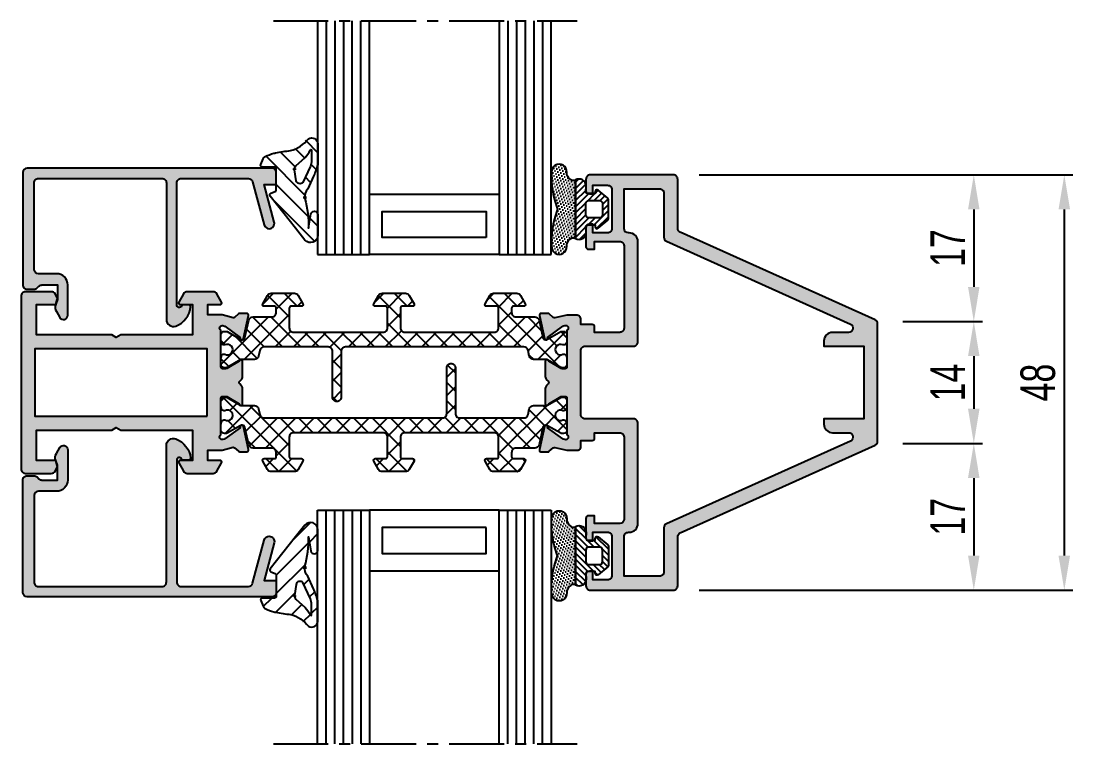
# Model space of a CAD drawing. Header units: millimetres. Extents: x -158 to 6343, y 4572 to 7765.
# Drawn here: x 237.5 to 359.1, y 4977 to 5060.5 of the extents above; entities that cross this region are included whole.
import ezdxf

# ---------------------------------------------------------------- set-up
doc = ezdxf.new("R2010")
doc.units = ezdxf.units.MM
doc.header["$LTSCALE"] = 0.2
doc.linetypes.add('CENTER', pattern=[50.8, 31.75, -6.35, 6.35, -6.35])
doc.layers.add('AM_VIS', color=7, linetype='Continuous', lineweight=50)
for name, color, linetype in [('REYNAERS', 7, 'Continuous'), ('RI-DIMENSION', 7, 'Continuous'), ('RI-FILLING', 7, 'Continuous'), ('RI-GASKET', 7, 'Continuous'), ('RI-HATCH-I', 4, 'Continuous'), ('RI-HATCH-P', 7, 'Continuous'), ('RI-HATCH-PI', 4, 'Continuous'), ('RI-OTHERS', 7, 'CENTER'), ('RI-PROFILE', 7, 'Continuous')]:
    doc.layers.add(name, color=color, linetype=linetype)
doc.styles.add('T7', font='arial.ttf', dxfattribs={"width": 0.7})
doc.dimstyles.new('SCHAAL1OP1', dxfattribs={"dimscale": 0, "dimtxt": 2, "dimasz": 2, "dimexe": 0.5, "dimexo": 1.5, "dimgap": 0.5, "dimtad": 1, "dimdec": 1, "dimzin": 9, "dimdsep": 46, "dimtxsty": 'T7', "dimcen": 2.5, "dimclrd": 256, "dimclre": 256, "dimclrt": 256, "dimadec": 1, "dimazin": 2, "dimtfac": 1, "dimtdec": 1, "dimtmove": 0, "dimatfit": 3, "dimfxl": 1, "dimtolj": 1, "dimtzin": 9, "dimlwd": -1, "dimlwe": -1, "dimarcsym": 0})

# ---------------------------------------------------------------- blocks, each defined once
blk = doc.blocks.new('4I30113')
at = {"layer": 'RI-PROFILE'}
blk.add_lwpolyline([(7.08, 12.62), (7.08, 21.3), (10.58, 21.3), (10.58, 19.09), (11.25, 18.91, 0.198912), (11.4, 18.93), (11.83, 19.17, 0.267949), (12.08, 19.61), (12.08, 22.6, 0.414214), (11.58, 23.1), (-8.42, 23.1, 0.414214), (-8.92, 22.6), (-8.92, 19.61, 0.267949), (-8.67, 19.17), (-8.25, 18.93, 0.198912), (-8.09, 18.91), (-7.42, 19.09), (-7.42, 21.3), (-3.92, 21.3), (-3.92, 12.62), (-3.62, 12.1), (-3.92, 11.58), (-3.92, 3.3), (-7.42, 3.3), (-7.42, 4.7, 0.57735), (-7.72, 4.87), (-8.67, 4.32, 0.267949), (-8.92, 3.89), (-8.92, 0.91, 0.267949), (-8.67, 0.48), (-7.72, -0.07, 0.57735), (-7.42, 0.1), (-7.42, 1.5), (-6.25, 1.5), (-6.25, -0.15), (-5.91, -1.4, -0.253883), (-5.96, -1.58), (-6.37, -2.04, 0.185256), (-6.42, -2.17), (-6.42, -3, 0.479656), (-6.18, -3.19), (-3.5, -2.6, 1.178332), (-3.64, -2.23), (-4.93, -0.46, -0.083094), (-4.96, -0.4), (-5.01, -0.24, -0.892533), (-4.46, 0), (-0.22, 0, -0.414214), (-0.02, -0.2), (-0.02, -0.57, -0.131652), (-0.05, -0.67), (-0.88, -2.1, 1), (-0.88, -2.5), (-0.62, -2.5), (0.9, -2.5, 0.198912), (1.25, -2.35), (1.43, -2.17, -0.414214), (1.72, -2.17), (1.9, -2.35, 0.198912), (2.25, -2.5), (3.79, -2.5), (4.03, -2.5, 1), (4.03, -2.1), (3.2, -0.67, -0.131652), (3.18, -0.57), (3.18, -0.2, -0.414214), (3.38, 0), (7.62, 0, -0.893833), (8.16, -0.24), (8.11, -0.4, -0.083094), (8.08, -0.46), (6.79, -2.23, 1.178332), (6.65, -2.6), (9.33, -3.19, 0.479656), (9.57, -3), (9.57, -2.17, 0.185256), (9.52, -2.04), (9.11, -1.58, -0.253883), (9.06, -1.4), (9.4, -0.15), (9.4, 1.5), (10.58, 1.5), (10.58, 0.1, 0.57735), (10.88, -0.07), (11.83, 0.48, 0.267949), (12.08, 0.91), (12.08, 3.89, 0.267949), (11.83, 4.32), (10.88, 4.87, 0.57735), (10.58, 4.7), (10.58, 3.3), (7.08, 3.3), (7.08, 11.58), (6.78, 12.1)], format="xyb", close=True, dxfattribs=at)
blk.add_lwpolyline([(-2.32, 1.6), (5.48, 1.6), (5.48, 21.5), (-2.32, 21.5)], close=True, dxfattribs=at)
blk = doc.blocks.new('4E30113')
at = {"layer": 'RI-PROFILE'}
for points in [[(7.8, 35.9), (7.49, 37.29, -0.263193), (7.53, 37.48), (7.94, 37.94, 0.185256), (7.99, 38.07), (7.99, 38.9, 0.479656), (7.75, 39.09), (5.07, 38.5, 1.178332), (5.22, 38.13), (6.51, 36.36, -0.083094), (6.54, 36.3), (6.59, 36.14, -0.892534), (6.04, 35.9), (1.8, 35.9, -0.414214), (1.6, 36.1), (1.6, 36.47, -0.131652), (1.62, 36.57), (2.45, 38, 0.999115), (2.45, 38.4), (0.67, 38.4, 0.198912), (0.32, 38.25), (0.14, 38.07, -0.414214), (-0.15, 38.07), (-0.33, 38.25, 0.198912), (-0.68, 38.4), (-2.45, 38.4, 1), (-2.45, 38), (-1.63, 36.57, -0.131652), (-1.6, 36.47), (-1.6, 36.1, -0.414214), (-1.8, 35.9), (-6.05, 35.9, -0.892535), (-6.6, 36.14), (-6.55, 36.3, -0.083094), (-6.52, 36.36), (-5.23, 38.13, 1.178332), (-5.08, 38.5), (-7.76, 39.09, 0.479656), (-8.01, 38.9), (-8.01, 38.07, 0.185256), (-7.95, 37.94), (-7.54, 37.48, -0.263193), (-7.5, 37.29), (-7.81, 35.93), (-7.81, 35.04), (-7.81, 34.6, 0.413155), (-7.51, 34.3), (-6.7, 34.3), (-6.7, 33, 0.414213), (-6.4, 32.7), (-5.8, 32.7), (-5.8, 29.8, -0.414214), (-6.3, 29.3), (-15.8, 29.3, -0.414212), (-16.3, 29.8), (-16.3, 32.7), (-15.4, 32.7), (-15.4, 33.4, 0.414214), (-15.7, 33.7), (-17.9, 33.7, 0.414214), (-18.3, 33.3), (-18.3, 32.9), (-17.3, 32.9), (-17.3, 31.2, -0.414214), (-17.8, 30.7), (-22.3, 30.7, -0.414214), (-22.8, 31.2), (-22.8, 32.9), (-21.8, 32.9), (-21.8, 33.3, 0.414214), (-22.2, 33.7), (-23.5, 33.7, 0.414214), (-24, 33.2), (-24, 23.6, 0.414214), (-23.5, 23.1), (-17.82, 23.1, -0.296064), (-17.37, 22.81), (-7.23, 0.29, 0.295071), (-6.78, 0), (6.78, 0, 0.295071), (7.23, 0.29), (17.37, 22.81, -0.296064), (17.82, 23.1), (23.5, 23.1, 0.414214), (24, 23.6), (24, 33.2, 0.414214), (23.5, 33.7), (22.2, 33.7, 0.414214), (21.8, 33.3), (21.8, 32.9), (22.8, 32.9), (22.8, 31.2, -0.414214), (22.3, 30.7), (17.8, 30.7, -0.414214), (17.3, 31.2), (17.3, 32.9), (18.3, 32.9), (18.3, 33.3, 0.414214), (17.9, 33.7), (15.7, 33.7, 0.414214), (15.4, 33.4), (15.4, 32.7), (16.3, 32.7), (16.3, 29.8, -0.414214), (15.8, 29.3), (6.3, 29.3, -0.414214), (5.8, 29.8), (5.8, 32.7), (6.4, 32.7, 0.414205), (6.7, 33), (6.7, 34.3), (7.3, 34.3, 0.414293), (7.8, 34.8), (7.8, 35.25)], [(4.7, 27.7), (16.29, 27.7, 0.414214), (17.29, 28.7), (17.29, 28.8, -0.414203), (17.79, 29.3), (22.4, 29.3), (22.4, 25.2, -0.414214), (21.9, 24.7), (16.79, 24.7, 0.295071), (16.33, 24.41), (6.76, 3.13, -0.808046), (5.8, 3.34), (5.8, 5.2, 0.414214), (4.8, 6.2), (4.2, 6.2), (4.2, 1.6), (-4.2, 1.6), (-4.2, 6.2), (-4.8, 6.2, 0.414214), (-5.8, 5.2), (-5.8, 3.34, -0.808046), (-6.76, 3.13), (-16.33, 24.41, 0.295071), (-16.79, 24.7), (-21.9, 24.7, -0.414214), (-22.4, 25.2), (-22.4, 29.3), (-17.81, 29.3, -0.414214), (-17.31, 28.8), (-17.31, 28.7, 0.414214), (-16.31, 27.7), (-4.7, 27.7, 0.414214), (-4.2, 28.2), (-4.2, 33.8, -0.414214), (-3.7, 34.3), (3.7, 34.3, -0.414214), (4.2, 33.8), (4.2, 28.2, 0.414214)]]:
    blk.add_lwpolyline(points, format="xyb", close=True, dxfattribs=at)
blk = doc.blocks.new('0000772R')
at = {"layer": 'RI-HATCH-PI'}
h = blk.add_hatch(dxfattribs=at)
h.set_pattern_fill('_USER', color=256, scale=1.5, angle=225, style=0, double=1, pattern_type=0)
h.set_pattern_definition([(225, (0, 0), (1.06066, -1.06066), []), (315, (0, 0), (1.06066, 1.06066), [])])
edge = h.paths.add_edge_path()
edge.add_arc((1.45, 36.13), 0.5, 180.0319, 257.5, ccw=False)
edge.add_line((0.95, 36.13), (0.95, 37.61))
edge.add_arc((0.65, 37.61), 0.3, 360, 390)
edge.add_line((0.91, 37.76), (0.03, 39.29))
edge.add_arc((0.2, 39.39), 0.2, 180, 210, ccw=False)
edge.add_line((0, 39.39), (0, 39.6))
edge.add_arc((0.4, 39.6), 0.4, 90, 180, ccw=False)
edge.add_line((0.4, 40), (0.98, 40))
edge.add_arc((0.98, 39.8), 0.2, 79.7778, 90, ccw=False)
edge.add_arc((2.1, 46), 6.1, 259.7778, 262.5936)
edge.add_arc((1.27, 39.65), 0.3, 0, 82.5936, ccw=False)
edge.add_line((1.57, 39.65), (1.57, 39.54))
edge.add_arc((2.1, 39.25), 0.6, 151.045, 388.955)
edge.add_line((2.63, 39.54), (2.63, 39.65))
edge.add_arc((2.93, 39.65), 0.3, 97.4064, 180, ccw=False)
edge.add_arc((2.1, 46), 6.1, 277.4064, 280.2222)
edge.add_arc((3.22, 39.8), 0.2, 90, 100.2222, ccw=False)
edge.add_line((3.22, 40), (3.8, 40))
edge.add_arc((3.8, 39.6), 0.4, 0, 90, ccw=False)
edge.add_line((4.2, 39.6), (4.2, 39.39))
edge.add_arc((4, 39.39), 0.2, -30, 0, ccw=False)
edge.add_line((4.17, 39.29), (3.29, 37.76))
edge.add_arc((3.55, 37.61), 0.3, 150, 180)
edge.add_line((3.25, 37.61), (3.25, 37.51))
edge.add_arc((3.55, 37.51), 0.3, 180.3013, 257.5)
edge.add_line((3.49, 37.22), (5.5, 36.77))
edge.add_arc((5.39, 36.28), 0.5, 0, 77.5, ccw=False)
edge.add_line((5.89, 36.28), (5.89, 34.1))
edge.add_arc((6.39, 34.1), 0.5, 179.9738, 269.9984)
edge.add_line((6.39, 33.6), (6.9, 33.6))
edge.add_arc((6.9, 33.8), 0.2, 270.0001, 360.0001)
edge.add_line((7.1, 33.8), (7.1, 35))
edge.add_arc((7.3, 35), 0.2, 60.0001, 180.0001, ccw=False)
edge.add_line((7.4, 35.17), (8.35, 34.62))
edge.add_arc((8.1, 34.19), 0.5, 0.0001, 60.0001, ccw=False)
edge.add_line((8.6, 34.19), (8.6, 31.51))
edge.add_arc((8.1, 31.51), 0.5, -60, 0, ccw=False)
edge.add_line((8.35, 31.08), (7.4, 30.53))
edge.add_arc((7.3, 30.7), 0.2, 180, 300, ccw=False)
edge.add_line((7.1, 30.7), (7.1, 31.9))
edge.add_arc((6.9, 31.9), 0.2, 0, 90)
edge.add_line((6.9, 32.1), (4.6, 32.1))
edge.add_arc((4.6, 31.6), 0.5, 90, 180)
edge.add_line((4.1, 31.6), (4.1, 21.25))
edge.add_arc((4.6, 21.25), 0.5, 180, 270)
edge.add_line((4.6, 20.75), (6.9, 20.75))
edge.add_arc((6.9, 20.95), 0.2, 270, 360)
edge.add_line((7.1, 20.95), (7.1, 22.15))
edge.add_arc((7.3, 22.15), 0.2, 60, 180, ccw=False)
edge.add_line((7.4, 22.32), (8.35, 21.77))
edge.add_arc((8.1, 21.34), 0.5, 0, 60, ccw=False)
edge.add_line((8.6, 21.34), (8.6, 20))
edge.add_line((8.6, 20), (8.6, 18.66))
edge.add_arc((8.1, 18.66), 0.5, -60, 0, ccw=False)
edge.add_line((8.35, 18.23), (7.4, 17.68))
edge.add_arc((7.3, 17.85), 0.2, 180, 300, ccw=False)
edge.add_line((7.1, 17.85), (7.1, 19.05))
edge.add_arc((6.9, 19.05), 0.2, 0, 90)
edge.add_line((6.9, 19.25), (4.6, 19.25))
edge.add_arc((4.6, 18.75), 0.5, 90, 180)
edge.add_line((4.1, 18.75), (4.1, 8.4))
edge.add_arc((4.6, 8.4), 0.5, 180, 270)
edge.add_line((4.6, 7.9), (6.9, 7.9))
edge.add_arc((6.9, 8.1), 0.2, 270, 360)
edge.add_line((7.1, 8.1), (7.1, 9.3))
edge.add_arc((7.3, 9.3), 0.2, 60, 180, ccw=False)
edge.add_line((7.4, 9.47), (8.35, 8.92))
edge.add_arc((8.1, 8.49), 0.5, 0, 60, ccw=False)
edge.add_line((8.6, 8.49), (8.6, 5.81))
edge.add_arc((8.1, 5.81), 0.5, 299.9999, 359.9999, ccw=False)
edge.add_line((8.35, 5.38), (7.4, 4.83))
edge.add_arc((7.3, 5), 0.2, 179.9999, 299.9999, ccw=False)
edge.add_line((7.1, 5), (7.1, 6.2))
edge.add_arc((6.9, 6.2), 0.2, 359.9999, 449.9999)
edge.add_line((6.9, 6.4), (6.39, 6.4))
edge.add_arc((6.39, 5.9), 0.5, 90.0016, 180.0262)
edge.add_line((5.89, 5.9), (5.89, 3.72))
edge.add_arc((5.39, 3.72), 0.5, -77.5, 0.0262, ccw=False)
edge.add_line((5.5, 3.23), (3.49, 2.78))
edge.add_arc((3.55, 2.49), 0.3, 102.5, 179.6987)
edge.add_line((3.25, 2.49), (3.25, 2.39))
edge.add_arc((3.55, 2.39), 0.3, 180, 210)
edge.add_line((3.29, 2.24), (4.17, 0.71))
edge.add_arc((4, 0.61), 0.2, 0, 30, ccw=False)
edge.add_line((4.2, 0.61), (4.2, 0.4))
edge.add_arc((3.8, 0.4), 0.4, 270, 360, ccw=False)
edge.add_line((3.8, 0), (3.22, 0))
edge.add_arc((3.22, 0.2), 0.2, 259.7778, 270, ccw=False)
edge.add_arc((2.1, -6), 6.1, 79.7778, 82.5936)
edge.add_arc((2.93, 0.35), 0.3, 180, 262.5936, ccw=False)
edge.add_line((2.63, 0.35), (2.63, 0.46))
edge.add_arc((2.1, 0.75), 0.6, 331.045, 568.955)
edge.add_line((1.57, 0.46), (1.57, 0.35))
edge.add_arc((1.27, 0.35), 0.3, 277.4064, 360, ccw=False)
edge.add_arc((2.1, -6), 6.1, 97.4064, 100.2222)
edge.add_arc((0.98, 0.2), 0.2, 270, 280.2222, ccw=False)
edge.add_line((0.98, 0), (0.4, 0))
edge.add_arc((0.4, 0.4), 0.4, 180, 270, ccw=False)
edge.add_line((0, 0.4), (0, 0.61))
edge.add_arc((0.2, 0.61), 0.2, 150, 180, ccw=False)
edge.add_line((0.03, 0.71), (0.91, 2.24))
edge.add_arc((0.65, 2.39), 0.3, 330, 360)
edge.add_line((0.95, 2.39), (0.95, 3.87))
edge.add_arc((1.45, 3.87), 0.5, 102.5, 179.9681, ccw=False)
edge.add_line((1.34, 4.36), (2.01, 4.5))
edge.add_arc((1.9, 4.99), 0.5, 282.5, 360)
edge.add_line((2.4, 4.99), (2.4, 25.6))
edge.add_arc((1.9, 25.6), 0.5, 0, 90)
edge.add_line((1.9, 26.1), (-3.4, 26.1))
edge.add_arc((-3.4, 26.6), 0.5, 180, 270, ccw=False)
edge.add_arc((-3.4, 26.6), 0.5, 90, 180, ccw=False)
edge.add_line((-3.4, 27.1), (1.9, 27.1))
edge.add_arc((1.9, 27.6), 0.5, 270, 360)
edge.add_line((2.4, 27.6), (2.4, 35.01))
edge.add_arc((1.9, 35.01), 0.5, 0, 77.5)
edge.add_line((2.01, 35.5), (1.34, 35.64))
at = {"layer": 'RI-PROFILE', "transparency": 33554687}
blk.add_lwpolyline([(1.34, 35.64, -0.351509), (0.95, 36.13), (0.95, 37.61, 0.131652), (0.91, 37.76), (0.03, 39.29, -0.131652), (0, 39.39), (0, 39.6, -0.414214), (0.4, 40), (0.98, 40, -0.044632), (1.02, 40, 0.012287), (1.31, 39.95, -0.37684), (1.57, 39.65), (1.57, 39.54, 1.69614), (2.63, 39.54), (2.63, 39.65, -0.37684), (2.89, 39.95, 0.012287), (3.18, 40, -0.044632), (3.22, 40), (3.8, 40, -0.414214), (4.2, 39.6), (4.2, 39.39, -0.131652), (4.17, 39.29), (3.29, 37.76, 0.131652), (3.25, 37.61), (3.25, 37.51, 0.350189), (3.49, 37.22), (5.5, 36.77, -0.351665), (5.89, 36.28), (5.89, 34.1, 0.414339), (6.39, 33.6), (6.9, 33.6, 0.414214), (7.1, 33.8), (7.1, 35, -0.57735), (7.4, 35.17), (8.35, 34.62, -0.267949), (8.6, 34.19), (8.6, 31.51, -0.267949), (8.35, 31.08), (7.4, 30.53, -0.57735), (7.1, 30.7), (7.1, 31.9, 0.414214), (6.9, 32.1), (4.6, 32.1, 0.414214), (4.1, 31.6), (4.1, 21.25, 0.414214), (4.6, 20.75), (6.9, 20.75, 0.414214), (7.1, 20.95), (7.1, 22.15, -0.57735), (7.4, 22.32), (8.35, 21.77, -0.267949), (8.6, 21.34), (8.6, 20), (8.6, 18.66, -0.267949), (8.35, 18.23), (7.4, 17.68, -0.57735), (7.1, 17.85), (7.1, 19.05, 0.414214), (6.9, 19.25), (4.6, 19.25, 0.414214), (4.1, 18.75), (4.1, 8.4, 0.414214), (4.6, 7.9), (6.9, 7.9, 0.414214), (7.1, 8.1), (7.1, 9.3, -0.57735), (7.4, 9.47), (8.35, 8.92, -0.267949), (8.6, 8.49), (8.6, 5.81, -0.267949), (8.35, 5.38), (7.4, 4.83, -0.57735), (7.1, 5), (7.1, 6.2, 0.414214), (6.9, 6.4), (6.39, 6.4, 0.414339), (5.89, 5.9), (5.89, 3.72, -0.351793), (5.5, 3.23), (3.49, 2.78, 0.350189), (3.25, 2.49), (3.25, 2.39, 0.131652), (3.29, 2.24), (4.17, 0.71, -0.131652), (4.2, 0.61), (4.2, 0.4, -0.414214), (3.8, 0), (3.22, 0, -0.044632), (3.18, 0, 0.012287), (2.89, 0.05, -0.37684), (2.63, 0.35), (2.63, 0.46, 1.69614), (1.57, 0.46), (1.57, 0.35, -0.37684), (1.31, 0.05, 0.012287), (1.02, 0, -0.044632), (0.98, 0), (0.4, 0, -0.414214), (0, 0.4), (0, 0.61, -0.131652), (0.03, 0.71), (0.91, 2.24, 0.131652), (0.95, 2.39), (0.95, 3.87, -0.351509), (1.34, 4.36), (2.01, 4.5, 0.351665), (2.4, 4.99), (2.4, 25.6, 0.414214), (1.9, 26.1), (-3.4, 26.1, -0.414214), (-3.9, 26.6, -0.414214), (-3.4, 27.1), (1.9, 27.1, 0.414214), (2.4, 27.6), (2.4, 35.01, 0.351665), (2.01, 35.5)], format="xyb", close=True, dxfattribs=at)
blk = doc.blocks.new('4030113B')
for name, p in [('4I30113', (134.99, 95.5)), ('0000772R', (138.28, 55.5)), ('4E30113', (136.57, 19.6))]:
    blk.add_blockref(name, p)
at = {"rotation": 180}
blk.add_blockref('0000772R', (134.87, 95.5), dxfattribs=at)
blk = doc.blocks.new('4030113')
at = {"layer": 'RI-HATCH-P'}
h = blk.add_hatch(color=256, dxfattribs=at)
h.dxf.hatch_style = 1
h.paths.add_polyline_path([(105.92, 90.55), (113.72, 90.55), (113.72, 110.45), (105.92, 110.45)], flags=16)
edge = h.paths.add_edge_path()
edge.add_line((115.32, 101.57), (115.32, 110.25))
edge.add_line((115.32, 110.25), (118.82, 110.25))
edge.add_line((118.82, 110.25), (118.82, 108.04))
edge.add_line((118.82, 108.04), (119.49, 107.86))
edge.add_arc((119.54, 108.05), 0.2, 255, 300)
edge.add_line((119.64, 107.88), (120.07, 108.13))
edge.add_arc((119.82, 108.56), 0.5, 300, 360)
edge.add_line((120.32, 108.56), (120.32, 111.55))
edge.add_arc((119.82, 111.55), 0.5, 0, 90)
edge.add_line((119.82, 112.05), (99.82, 112.05))
edge.add_arc((99.82, 111.55), 0.5, 90, 180)
edge.add_line((99.32, 111.55), (99.32, 108.56))
edge.add_arc((99.82, 108.56), 0.5, 180, 240)
edge.add_line((99.57, 108.13), (100, 107.88))
edge.add_arc((100.1, 108.05), 0.2, 240, 285)
edge.add_line((100.15, 107.86), (100.82, 108.04))
edge.add_line((100.82, 108.04), (100.82, 110.25))
edge.add_line((100.82, 110.25), (104.32, 110.25))
edge.add_line((104.32, 110.25), (104.32, 101.57))
edge.add_line((104.32, 101.57), (104.62, 101.05))
edge.add_line((104.62, 101.05), (104.32, 100.53))
edge.add_line((104.32, 100.53), (104.32, 92.25))
edge.add_line((104.32, 92.25), (100.82, 92.25))
edge.add_line((100.82, 92.25), (100.82, 93.65))
edge.add_arc((100.62, 93.65), 0.2, 360, 480)
edge.add_line((100.52, 93.83), (99.57, 93.28))
edge.add_arc((99.82, 92.84), 0.5, 120, 180)
edge.add_line((99.32, 92.84), (99.32, 89.86))
edge.add_arc((99.82, 89.86), 0.5, 180, 240)
edge.add_line((99.57, 89.43), (100.52, 88.88))
edge.add_arc((100.62, 89.05), 0.2, 240, 360)
edge.add_line((100.82, 89.05), (100.82, 90.45))
edge.add_line((100.82, 90.45), (102, 90.45))
edge.add_line((102, 90.45), (102, 88.8))
edge.add_line((102, 88.8), (102.33, 87.56))
edge.add_arc((102.14, 87.51), 0.2, -41.9817, 15, ccw=False)
edge.add_line((102.29, 87.37), (101.88, 86.91))
edge.add_arc((102.02, 86.78), 0.2, 138.0183, 180)
edge.add_line((101.82, 86.78), (101.82, 85.96))
edge.add_arc((102.02, 85.96), 0.2, 180, 282.5)
edge.add_line((102.07, 85.76), (104.75, 86.36))
edge.add_arc((104.7, 86.55), 0.2, 282.5, 481.2206)
edge.add_line((104.6, 86.72), (103.31, 88.5))
edge.add_arc((103.47, 88.61), 0.2, 197, 216, ccw=False)
edge.add_line((103.28, 88.56), (103.23, 88.71))
edge.add_arc((103.52, 88.8), 0.3, 30.0002, 197, ccw=False)
edge.add_line((103.78, 88.95), (108.02, 88.95))
edge.add_arc((108.02, 88.75), 0.2, 0, 90, ccw=False)
edge.add_line((108.22, 88.75), (108.22, 88.38))
edge.add_arc((108.02, 88.38), 0.2, 330, 360, ccw=False)
edge.add_line((108.19, 88.28), (107.37, 86.85))
edge.add_arc((107.37, 86.65), 0.2, 90, 270)
edge.add_line((107.37, 86.45), (107.62, 86.45))
edge.add_line((107.62, 86.45), (109.14, 86.45))
edge.add_arc((109.14, 86.95), 0.5, 270, 315)
edge.add_line((109.5, 86.6), (109.68, 86.78))
edge.add_arc((109.82, 86.64), 0.2, 45, 135, ccw=False)
edge.add_line((109.96, 86.78), (110.14, 86.6))
edge.add_arc((110.49, 86.95), 0.5, 225, 270)
edge.add_line((110.49, 86.45), (112.03, 86.45))
edge.add_line((112.03, 86.45), (112.27, 86.45))
edge.add_arc((112.27, 86.65), 0.2, 270, 450)
edge.add_line((112.27, 86.85), (111.45, 88.28))
edge.add_arc((111.62, 88.38), 0.2, 180, 210, ccw=False)
edge.add_line((111.42, 88.38), (111.42, 88.75))
edge.add_arc((111.62, 88.75), 0.2, 90, 180, ccw=False)
edge.add_line((111.62, 88.95), (115.86, 88.95))
edge.add_arc((116.12, 88.8), 0.3, -17, 150.1656, ccw=False)
edge.add_line((116.41, 88.72), (116.36, 88.56))
edge.add_arc((116.17, 88.61), 0.2, 324, 343, ccw=False)
edge.add_line((116.33, 88.5), (115.04, 86.72))
edge.add_arc((114.93, 86.55), 0.2, 58.7794, 257.5)
edge.add_line((114.89, 86.36), (117.57, 85.76))
edge.add_arc((117.61, 85.96), 0.2, 257.5, 360)
edge.add_line((117.81, 85.96), (117.81, 86.78))
edge.add_arc((117.61, 86.78), 0.2, 0, 41.9817)
edge.add_line((117.76, 86.91), (117.35, 87.37))
edge.add_arc((117.5, 87.51), 0.2, 165, 221.9817, ccw=False)
edge.add_line((117.31, 87.56), (117.64, 88.8))
edge.add_line((117.64, 88.8), (117.64, 90.45))
edge.add_line((117.64, 90.45), (118.82, 90.45))
edge.add_line((118.82, 90.45), (118.82, 89.05))
edge.add_arc((119.02, 89.05), 0.2, 180, 300)
edge.add_line((119.12, 88.88), (120.07, 89.43))
edge.add_arc((119.82, 89.86), 0.5, 300, 360)
edge.add_line((120.32, 89.86), (120.32, 92.84))
edge.add_arc((119.82, 92.84), 0.5, 0, 60)
edge.add_line((120.07, 93.28), (119.12, 93.83))
edge.add_arc((119.02, 93.65), 0.2, 60, 180)
edge.add_line((118.82, 93.65), (118.82, 92.25))
edge.add_line((118.82, 92.25), (115.32, 92.25))
edge.add_line((115.32, 92.25), (115.32, 100.53))
edge.add_line((115.32, 100.53), (115.02, 101.05))
edge.add_line((115.02, 101.05), (115.32, 101.57))
edge = h.paths.add_edge_path()
edge.add_line((117.62, 48.96), (117.31, 50.34))
edge.add_arc((117.5, 50.4), 0.2, 138.0183, 197, ccw=False)
edge.add_line((117.35, 50.53), (117.76, 50.99))
edge.add_arc((117.61, 51.12), 0.2, 318.0183, 360)
edge.add_line((117.81, 51.12), (117.81, 51.95))
edge.add_arc((117.61, 51.95), 0.2, 360, 462.5)
edge.add_line((117.57, 52.14), (114.89, 51.55))
edge.add_arc((114.93, 51.35), 0.2, 102.5, 301.2206)
edge.add_line((115.04, 51.18), (116.33, 49.41))
edge.add_arc((116.17, 49.29), 0.2, 17, 36, ccw=False)
edge.add_line((116.36, 49.35), (116.41, 49.19))
edge.add_arc((116.12, 49.1), 0.3, -150, 17, ccw=False)
edge.add_line((115.86, 48.95), (111.61, 48.95))
edge.add_arc((111.61, 49.15), 0.2, 180, 270, ccw=False)
edge.add_line((111.41, 49.15), (111.41, 49.53))
edge.add_arc((111.61, 49.53), 0.2, 150, 180, ccw=False)
edge.add_line((111.44, 49.63), (112.26, 51.05))
edge.add_arc((112.26, 51.25), 0.2, 270, 449.8985)
edge.add_line((112.27, 51.45), (110.49, 51.45))
edge.add_arc((110.49, 50.95), 0.5, 90, 135)
edge.add_line((110.14, 51.31), (109.96, 51.13))
edge.add_arc((109.81, 51.27), 0.2, 225, 315, ccw=False)
edge.add_line((109.67, 51.13), (109.49, 51.31))
edge.add_arc((109.14, 50.95), 0.5, 45, 90)
edge.add_line((109.14, 51.45), (107.37, 51.45))
edge.add_arc((107.37, 51.25), 0.2, 90, 270)
edge.add_line((107.37, 51.05), (108.19, 49.63))
edge.add_arc((108.02, 49.53), 0.2, 0, 30, ccw=False)
edge.add_line((108.22, 49.53), (108.22, 49.15))
edge.add_arc((108.02, 49.15), 0.2, -90, 0, ccw=False)
edge.add_line((108.02, 48.95), (103.77, 48.95))
edge.add_arc((103.51, 49.1), 0.3, 162.9999, 330, ccw=False)
edge.add_line((103.22, 49.19), (103.27, 49.35))
edge.add_arc((103.46, 49.29), 0.2, 144, 163, ccw=False)
edge.add_line((103.3, 49.41), (104.59, 51.18))
edge.add_arc((104.69, 51.35), 0.2, 238.7794, 437.5)
edge.add_line((104.74, 51.55), (102.06, 52.14))
edge.add_arc((102.01, 51.95), 0.2, 77.5, 180)
edge.add_line((101.81, 51.95), (101.81, 51.12))
edge.add_arc((102.01, 51.12), 0.2, 180, 221.9817)
edge.add_line((101.87, 50.99), (102.28, 50.53))
edge.add_arc((102.13, 50.4), 0.2, -17, 41.9817, ccw=False)
edge.add_line((102.32, 50.34), (102.01, 48.98))
edge.add_line((102.01, 48.98), (102.01, 48.1))
edge.add_line((102.01, 48.1), (102.01, 47.65))
edge.add_arc((102.31, 47.65), 0.3, 180.2072, 270)
edge.add_line((102.31, 47.35), (103.12, 47.35))
edge.add_line((103.12, 47.35), (103.12, 46.05))
edge.add_arc((103.42, 46.05), 0.3, 180, 270)
edge.add_line((103.42, 45.75), (104.02, 45.75))
edge.add_line((104.02, 45.75), (104.02, 42.85))
edge.add_arc((103.52, 42.85), 0.5, -90.0001, 0, ccw=False)
edge.add_line((103.52, 42.35), (94.02, 42.35))
edge.add_arc((94.02, 42.85), 0.5, 180, 269.9998, ccw=False)
edge.add_line((93.52, 42.85), (93.52, 45.75))
edge.add_line((93.52, 45.75), (94.42, 45.75))
edge.add_line((94.42, 45.75), (94.42, 46.45))
edge.add_arc((94.12, 46.45), 0.3, 0, 90)
edge.add_line((94.12, 46.75), (91.92, 46.75))
edge.add_arc((91.92, 46.35), 0.4, 90, 180)
edge.add_line((91.52, 46.35), (91.52, 45.95))
edge.add_line((91.52, 45.95), (92.52, 45.95))
edge.add_line((92.52, 45.95), (92.52, 44.25))
edge.add_arc((92.02, 44.25), 0.5, -90, 0, ccw=False)
edge.add_line((92.02, 43.75), (87.52, 43.75))
edge.add_arc((87.52, 44.25), 0.5, 180, 270, ccw=False)
edge.add_line((87.02, 44.25), (87.02, 45.95))
edge.add_line((87.02, 45.95), (88.02, 45.95))
edge.add_line((88.02, 45.95), (88.02, 46.35))
edge.add_arc((87.62, 46.35), 0.4, 360, 450)
edge.add_line((87.62, 46.75), (86.32, 46.75))
edge.add_arc((86.32, 46.25), 0.5, 90, 180)
edge.add_line((85.82, 46.25), (85.82, 36.65))
edge.add_arc((86.32, 36.65), 0.5, 180, 270)
edge.add_line((86.32, 36.15), (91.99, 36.15))
edge.add_arc((91.99, 35.65), 0.5, 24.0315, 90, ccw=False)
edge.add_line((92.45, 35.86), (102.59, 13.35))
edge.add_arc((103.04, 13.55), 0.5, 204.2407, 270)
edge.add_line((103.04, 13.05), (116.6, 13.05))
edge.add_arc((116.6, 13.55), 0.5, 270, 335.7593)
edge.add_line((117.05, 13.35), (127.19, 35.86))
edge.add_arc((127.64, 35.65), 0.5, 90, 155.9685, ccw=False)
edge.add_line((127.64, 36.15), (133.32, 36.15))
edge.add_arc((133.32, 36.65), 0.5, 270, 360)
edge.add_line((133.82, 36.65), (133.82, 46.25))
edge.add_arc((133.32, 46.25), 0.5, 360, 450)
edge.add_line((133.32, 46.75), (132.02, 46.75))
edge.add_arc((132.02, 46.35), 0.4, 90, 180)
edge.add_line((131.62, 46.35), (131.62, 45.95))
edge.add_line((131.62, 45.95), (132.62, 45.95))
edge.add_line((132.62, 45.95), (132.62, 44.25))
edge.add_arc((132.12, 44.25), 0.5, -90, 0, ccw=False)
edge.add_line((132.12, 43.75), (127.62, 43.75))
edge.add_arc((127.62, 44.25), 0.5, 180, 270, ccw=False)
edge.add_line((127.12, 44.25), (127.12, 45.95))
edge.add_line((127.12, 45.95), (128.12, 45.95))
edge.add_line((128.12, 45.95), (128.12, 46.35))
edge.add_arc((127.72, 46.35), 0.4, 360, 450)
edge.add_line((127.72, 46.75), (125.52, 46.75))
edge.add_arc((125.52, 46.45), 0.3, 90, 180)
edge.add_line((125.22, 46.45), (125.22, 45.75))
edge.add_line((125.22, 45.75), (126.12, 45.75))
edge.add_line((126.12, 45.75), (126.12, 42.85))
edge.add_arc((125.62, 42.85), 0.5, -90, 0, ccw=False)
edge.add_line((125.62, 42.35), (116.12, 42.35))
edge.add_arc((116.12, 42.85), 0.5, 180, 270.0001, ccw=False)
edge.add_line((115.62, 42.85), (115.62, 45.75))
edge.add_line((115.62, 45.75), (116.22, 45.75))
edge.add_arc((116.22, 46.05), 0.3, 270.0016, 360)
edge.add_line((116.52, 46.05), (116.52, 47.35))
edge.add_line((116.52, 47.35), (117.12, 47.35))
edge.add_arc((117.12, 47.85), 0.5, 270, 360.0154)
edge.add_line((117.62, 47.85), (117.62, 48.3))
edge.add_line((117.62, 48.3), (117.62, 48.96))
edge = h.paths.add_edge_path(flags=16)
edge.add_line((114.52, 40.75), (126.11, 40.75))
edge.add_arc((126.11, 41.75), 1, 270, 360)
edge.add_line((127.11, 41.75), (127.11, 41.85))
edge.add_arc((127.61, 41.85), 0.5, 90.002, 180, ccw=False)
edge.add_line((127.61, 42.35), (132.22, 42.35))
edge.add_line((132.22, 42.35), (132.22, 38.25))
edge.add_arc((131.72, 38.25), 0.5, -90, 0, ccw=False)
edge.add_line((131.72, 37.75), (126.61, 37.75))
edge.add_arc((126.61, 37.25), 0.5, 90, 155.7593)
edge.add_line((126.15, 37.46), (116.58, 16.19))
edge.add_arc((116.12, 16.39), 0.5, 180, 335.7593, ccw=False)
edge.add_line((115.62, 16.39), (115.62, 18.25))
edge.add_arc((114.62, 18.25), 1, 360, 450)
edge.add_line((114.62, 19.25), (114.02, 19.25))
edge.add_line((114.02, 19.25), (114.02, 14.65))
edge.add_line((114.02, 14.65), (105.62, 14.65))
edge.add_line((105.62, 14.65), (105.62, 19.25))
edge.add_line((105.62, 19.25), (105.02, 19.25))
edge.add_arc((105.02, 18.25), 1, 90, 180)
edge.add_line((104.02, 18.25), (104.02, 16.39))
edge.add_arc((103.52, 16.39), 0.5, 204.2407, 360, ccw=False)
edge.add_line((103.06, 16.19), (93.48, 37.46))
edge.add_arc((93.03, 37.25), 0.5, 24.2407, 90)
edge.add_line((93.03, 37.75), (87.92, 37.75))
edge.add_arc((87.92, 38.25), 0.5, 180, 270, ccw=False)
edge.add_line((87.42, 38.25), (87.42, 42.35))
edge.add_line((87.42, 42.35), (92.01, 42.35))
edge.add_arc((92.01, 41.85), 0.5, 0, 90, ccw=False)
edge.add_line((92.51, 41.85), (92.51, 41.75))
edge.add_arc((93.51, 41.75), 1, 180, 270)
edge.add_line((93.51, 40.75), (105.12, 40.75))
edge.add_arc((105.12, 41.25), 0.5, 270, 360)
edge.add_line((105.62, 41.25), (105.62, 46.85))
edge.add_arc((106.12, 46.85), 0.5, 90, 180, ccw=False)
edge.add_line((106.12, 47.35), (113.52, 47.35))
edge.add_arc((113.52, 46.85), 0.5, 0, 90, ccw=False)
edge.add_line((114.02, 46.85), (114.02, 41.25))
edge.add_arc((114.52, 41.25), 0.5, 180, 270)
blk.add_blockref('4030113B', (-26.75, -6.55))
blk = doc.blocks.new('0220048V4')
at = {"layer": 'RI-HATCH-I'}
h = blk.add_hatch(dxfattribs=at)
h.set_pattern_fill('DOTS', color=256, scale=0.2, angle=135)
h.set_pattern_definition([(135, (286.13034, 1422.53157), (-0.336759605, -0.1122532), [0, -0.3175])])
h.paths.add_polyline_path([(-4.29, 4.82, -1.061372), (-4.29, 6.57, -0.001077), (-4.25, 6.57), (-3, 6.57, -0.076021), (-0.24, 5.96, 0.122135), (0, 5.9, 0.122135), (0.24, 5.96, -0.076021), (3, 6.57), (4.25, 6.57, -0.001077), (4.29, 6.57, -1.061393), (4.29, 4.82, 0.277254), (3.42, 4.37, 0.23164), (3.33, 3.89, -0.03292), (3.39, 3.8), (-3.39, 3.8, -0.03292), (-3.33, 3.89, 0.23164), (-3.42, 4.37, 0.277253)])
h = blk.add_hatch(dxfattribs=at)
h.set_pattern_fill('USER', color=256, scale=0.5, angle=135, pattern_type=0)
h.set_pattern_definition([(135, (-444.5292, -702.5492), (-0.3535534, -0.3535534), [])])
edge = h.paths.add_edge_path()
edge.add_arc((-2.68, 3.4), 0.82, 150.8223, 268.4043)
edge.add_line((-2.7, 2.58), (-2.01, 2.6))
edge.add_arc((-2, 2.4), 0.2, 0, 92, ccw=False)
edge.add_line((-1.8, 2.4), (-1.8, 1.55))
edge.add_line((-1.8, 1.55), (-2.02, 1.55))
edge.add_arc((-2.02, 1.32), 0.225, 89.9183, 219.6004)
edge.add_line((-2.2, 1.18), (-1.28, 0.08))
edge.add_arc((-1.08, 0.3), 0.3, 228.4586, 270)
edge.add_line((-1.08, 0), (1.08, 0))
edge.add_arc((1.08, 0.3), 0.3, 270, 311.5414)
edge.add_line((1.28, 0.08), (2.2, 1.18))
edge.add_arc((2.02, 1.32), 0.225, 320.3996, 450.0817)
edge.add_line((2.02, 1.55), (1.8, 1.55))
edge.add_line((1.8, 1.55), (1.8, 2.4))
edge.add_arc((2, 2.4), 0.2, 88, 180, ccw=False)
edge.add_line((2.01, 2.6), (2.7, 2.58))
edge.add_arc((2.68, 3.4), 0.82, 271.5957, 389.1777)
edge.add_line((3.39, 3.8), (-3.39, 3.8))
edge = h.paths.add_edge_path(flags=16)
edge.add_line((1, 2.3), (1, 1))
edge.add_arc((0.7, 1), 0.3, 270, 360, ccw=False)
edge.add_line((0.7, 0.7), (-0.7, 0.7))
edge.add_arc((-0.7, 1), 0.3, 180, 270, ccw=False)
edge.add_line((-1, 1), (-1, 2.3))
edge.add_arc((-0.7, 2.3), 0.3, 90, 180, ccw=False)
edge.add_line((-0.7, 2.6), (0.7, 2.6))
edge.add_arc((0.7, 2.3), 0.3, 0, 90, ccw=False)
at = {"layer": 'RI-GASKET'}
blk.add_lwpolyline([(3.39, 3.8, 0.03292), (3.33, 3.89, -0.23164), (3.42, 4.37, -0.277641), (4.29, 4.82, 1.060537), (4.29, 6.57, 0.110774), (0.24, 5.96, -0.122135), (0, 5.9, -0.122135), (-0.24, 5.96, 0.110774), (-4.29, 6.57, 1.060537), (-4.29, 4.82, -0.277641), (-3.42, 4.37, -0.23164), (-3.33, 3.89, 0.03292), (-3.39, 3.8), (3.39, 3.8), (-3.39, 3.8)], format="xyb", dxfattribs=at)
for points in [[(-3.39, 3.8, 0.563368), (-2.7, 2.58), (-2.01, 2.6, -0.424475), (-1.8, 2.4), (-1.8, 1.55), (-2.02, 1.55, 0.635122), (-2.2, 1.18), (-1.28, 0.08, 0.18327), (-1.08, 0), (1.08, 0, 0.18327), (1.28, 0.08), (2.2, 1.18, 0.635122), (2.02, 1.55), (1.8, 1.55), (1.8, 2.4, -0.424475), (2.01, 2.6), (2.7, 2.58, 0.563368), (3.39, 3.8)], [(1, 2.3), (1, 1, -0.414214), (0.7, 0.7), (-0.7, 0.7, -0.414214), (-1, 1), (-1, 2.3, -0.414214), (-0.7, 2.6), (0.7, 2.6, -0.414214)]]:
    blk.add_lwpolyline(points, format="xyb", close=True, dxfattribs=at)
blk = doc.blocks.new('0809125v2')
at = {"layer": 'RI-HATCH-I'}
h = blk.add_hatch(dxfattribs=at)
h.set_pattern_fill('_USER', color=256, scale=1.5, angle=45, style=0, pattern_type=0)
h.set_pattern_definition([(45, (-188.5701, -265.9912), (-1.06066, 1.06066), [])])
edge = h.paths.add_edge_path(flags=0)
edge.add_arc((-3.27, -1.51), 6.99, 13.1276, 14.8832)
edge.add_arc((-1.25, -0.97), 4.91, 14.767, 27.3274)
edge.add_arc((2.66, 1.05), 0.499, 27.6932, 47.7216)
edge.add_arc((2.66, 1.05), 0.501, 47.7216, 67.9162)
edge.add_line((2.85, 1.51), (2.18, 1.79))
edge.add_arc((2.1, 1.6), 0.2, 68.3278, 96.1665)
edge.add_arc((2.1, 1.6), 0.201, 96.1386, 123.8418)
edge.add_arc((2.1, 1.6), 0.199, 123.5336, 151.7944)
edge.add_arc((2.1, 1.6), 0.199, 151.8263, 180.024)
edge.add_line((1.9, 1.6), (1.9, 1.14))
edge.add_line((1.9, 1.14), (1.9, 0.2))
edge.add_ellipse((1.7, 0.2), major_axis=(-0.2, 0), ratio=1, start_angle=134.9996, end_angle=179.9991, ccw=False)
edge.add_ellipse((1.7, 0.2), major_axis=(-0.2, 0), ratio=1, start_angle=90.0009, end_angle=135.0004, ccw=False)
edge.add_line((1.7, 0), (-0.79, 0))
edge.add_ellipse((-0.79, 0.15), major_axis=(0, 0.15), ratio=1, start_angle=110.994, end_angle=180, ccw=False)
edge.add_line((-0.93, 0.1), (-1.14, 0.62))
edge.add_arc((-1.32, 0.55), 0.2, 20.994, 134.1807)
edge.add_line((-1.46, 0.69), (-5.16, -2.23))
edge.add_line((-5.16, -2.23), (-6.54, -3.33))
edge.add_arc((-6, -3.96), 0.835, 129.9845, 271.5754)
edge.add_line((-5.98, -4.8), (-3.6, -4.8))
edge.add_arc((-3.61, -4.4), 0.4, 271.5832, 442.0339)
edge.add_line((-3.56, -4), (-5.18, -3.73))
edge.add_arc((-4.73, 6.6), 10.34, 267.4921, 286.7525)
edge.add_ellipse((-1.62, -4.88), major_axis=(-1.58, 0), ratio=1, start_angle=230.5735, end_angle=274.692, ccw=False)
edge.add_line((-0.62, -3.65), (0.84, -4.3))
edge.add_arc((3.98, 2.08), 7.11, 243.7649, 255.4101)
edge.add_line((2.19, -4.8), (4.57, -4.8))
edge.add_arc((4.57, -4.1), 0.7, 270.0141, 393.2773)
edge.add_ellipse((7.45, -0.75), major_axis=(0, 3.76), ratio=1, start_angle=104.0514, end_angle=142.2209, ccw=False)
edge.add_arc((-60.46, -10.59), 64.88, 7.909, 9.4568)
edge = h.paths.add_edge_path(flags=0)
edge.add_line((0.32, -2.31), (1.59, -2.13))
edge.add_ellipse((1.66, -2.63), major_axis=(-0.502, 0), ratio=1, start_angle=224.7201, end_angle=277.7688, ccw=False)
edge.add_line((2.02, -2.28), (2.99, -3.36))
edge.add_arc((5.17, -0.88), 3.31, 228.6138, 246.3421)
edge.add_ellipse((3.81, -4), major_axis=(0, 0.1), ratio=1, start_angle=180, end_angle=336.3421, ccw=False)
edge.add_line((3.81, -4.1), (2.64, -4.1))
edge.add_ellipse((3.45, 1), major_axis=(-5.16, 0), ratio=1, start_angle=73.6833, end_angle=80.9158, ccw=False)
edge.add_line((2, -3.95), (0.11, -3.08))
edge.add_ellipse((0.43, -2.75), major_axis=(-0.454, 0), ratio=1, start_angle=-77.0454, end_angle=45.926, ccw=False)
at = {"layer": 'AM_VIS', "color": 251}
for p, q in [((1.73, -2.13), (1.59, -2.13)), ((-1.49, -3.3), (-1.75, -3.3))]:
    blk.add_line(p, q, dxfattribs=at)
at = {"layer": 'RI-GASKET'}
for points in [[(1.9, 0.2), (1.9, 1.14), (1.9, 1.6, -0.12366), (1.92, 1.7, -0.12394), (1.99, 1.77, -0.12147), (2.08, 1.8, -0.12207), (2.18, 1.79), (2.85, 1.51, -0.088344), (3, 1.42, -0.087614), (3.11, 1.28, -0.05486), (3.49, 0.28, -0.00766), (3.54, 0.07, -0.006754), (3.81, -1.66, 0.168103), (5.15, -3.72, -0.596494), (4.57, -4.8), (2.19, -4.8, -0.050855), (0.84, -4.3), (-0.62, -3.65, 0.194917), (-1.75, -3.3, -0.084238), (-5.18, -3.73), (-3.56, -4, -0.919956), (-3.6, -4.8), (-5.98, -4.8, -0.710603), (-6.54, -3.33), (-5.16, -2.23), (-1.46, 0.69, -0.538369), (-1.14, 0.62), (-0.93, 0.1, 0.310537), (-0.79, 0), (1.7, 0, 0.19891), (1.84, 0.06, 0.19891)], [(2.02, -2.28), (2.99, -3.36, 0.077509), (3.85, -3.91, -0.812259), (3.81, -4.1), (2.64, -4.1, -0.031568), (2, -3.95), (0.11, -3.08, -0.594769), (0.32, -2.31), (1.59, -2.13, -0.235693)]]:
    blk.add_lwpolyline(points, format="xyb", close=True, dxfattribs=at)
blk = doc.blocks.new('0020687b')
at = {"layer": 'RI-PROFILE'}
blk.add_lwpolyline([(0, -0.5), (0, -1.29, 0.198912), (0.15, -1.65), (0.35, -1.85, -0.198912), (0.5, -2.21), (0.5, -4), (-1.2, -4), (-1.74, -3.81, 0.221695), (-2.58, -3.88), (-3.25, -4.27, 0.767327), (-3, -5.2), (0.5, -5.2, 0.414214), (1.8, -3.9), (1.8, -1.81, -0.411517), (2.3, -1.3), (12.3, -1.3, -0.414214), (12.8, -1.8), (12.8, -16.1), (12.8, -16.1, -0.414214), (12.3, -16.6), (-3.5, -16.6, 0.517638), (-4.25, -17.67, 0.295021), (-2.02, -19.39, 0.438866), (-1.8, -19.19), (-1.8, -18.62, 0.267949), (-1.95, -18.36, -0.767327), (-1.8, -17.8), (12.3, -17.8, -0.414214), (12.8, -18.3), (12.8, -26.09, -0.339443), (12.43, -26.57), (7.44, -27.91, 0.339443), (7, -28.48, 0.493158), (7.76, -29.06), (12.1, -27.9), (12.1, -29.3), (13.5, -29.3, 0.414214), (14, -28.8), (14, -0.5, 0.4142), (13.5, 0), (0.5, 0, 0.414214)], format="xyb", close=True, dxfattribs=at)
blk = doc.blocks.new('0020687')
at = {"layer": 'RI-HATCH-P'}
h = blk.add_hatch(color=256, dxfattribs=at)
h.dxf.hatch_style = 1
edge = h.paths.add_edge_path()
edge.add_line((0, -0.52), (0, -1.31))
edge.add_arc((0.5, -1.31), 0.5, 180, 225)
edge.add_line((0.15, -1.67), (0.35, -1.87))
edge.add_arc((0, -2.23), 0.5, 0, 45, ccw=False)
edge.add_line((0.5, -2.23), (0.5, -4.02))
edge.add_line((0.5, -4.02), (-1.2, -4.02))
edge.add_line((-1.2, -4.02), (-1.74, -3.82))
edge.add_arc((-2.08, -4.76), 1, 70, 120)
edge.add_line((-2.58, -3.9), (-3.25, -4.29))
edge.add_arc((-3, -4.72), 0.5, 120, 270)
edge.add_line((-3, -5.22), (0.5, -5.22))
edge.add_arc((0.5, -3.92), 1.3, 270, 360)
edge.add_line((1.8, -3.92), (1.8, -1.83))
edge.add_arc((2.31, -1.83), 0.508, 90.9056, 180.3775, ccw=False)
edge.add_line((2.3, -1.32), (12.3, -1.32))
edge.add_arc((12.3, -1.82), 0.5, 0, 90, ccw=False)
edge.add_line((12.8, -1.82), (12.8, -16.12))
edge.add_arc((12.3, -16.12), 0.5, -90, 0, ccw=False)
edge.add_line((12.3, -16.62), (-3.5, -16.62))
edge.add_arc((-3.5, -17.42), 0.8, 90, 199.4712)
edge.add_arc((-1.8, -16.82), 2.6, 199.4712, 265.2198)
edge.add_arc((-2, -19.21), 0.2, 265.2198, 360)
edge.add_line((-1.8, -19.21), (-1.8, -18.64))
edge.add_arc((-2.1, -18.64), 0.3, 0, 60)
edge.add_arc((-1.8, -18.12), 0.3, 90, 240, ccw=False)
edge.add_line((-1.8, -17.82), (12.3, -17.82))
edge.add_arc((12.3, -18.32), 0.5, 0, 90, ccw=False)
edge.add_line((12.8, -18.32), (12.8, -26.11))
edge.add_arc((12.3, -26.11), 0.5, -74.9977, 0, ccw=False)
edge.add_line((12.43, -26.59), (7.44, -27.92))
edge.add_arc((7.6, -28.5), 0.6, 105.0023, 180)
edge.add_arc((7.6, -28.5), 0.6, 180, 285.0023)
edge.add_line((7.76, -29.08), (12.1, -27.92))
edge.add_line((12.1, -27.92), (12.1, -29.32))
edge.add_line((12.1, -29.32), (13.5, -29.32))
edge.add_arc((13.5, -28.82), 0.5, 270.0026, 360.0026)
edge.add_line((14, -28.82), (14, -0.52))
edge.add_arc((13.5, -0.52), 0.5, 0.0026, 90)
edge.add_line((13.5, -0.02), (0.5, -0.02))
edge.add_arc((0.5, -0.52), 0.5, 90, 180)
blk.add_blockref('0020687b', (0, -0.02))
blk = doc.blocks.new('GLASS27')
at = {"layer": 'RI-FILLING'}
for p, q in [((-1085.7, 5441.64), (-1112.71, 5441.64)), ((-1112.71, 5441.64), (-1112.71, 5435.64)), ((-1112.71, 5435.64), (-1085.7, 5435.64)), ((-1112.71, 5420.64), (-1112.71, 5414.64)), ((-1085.7, 5420.64), (-1112.71, 5420.64)), ((-1112.71, 5414.64), (-1085.7, 5414.64))]:
    blk.add_line(p, q, dxfattribs=at)
for points in [[(-1112.71, 5435.64), (-1105.71, 5435.64), (-1105.71, 5420.64), (-1112.71, 5420.64), (-1112.71, 5435.64)], [(-1110.71, 5422.17), (-1110.71, 5434.17), (-1107.71, 5434.17), (-1107.71, 5422.17), (-1110.71, 5422.17)]]:
    blk.add_lwpolyline(points, dxfattribs=at)
at = {"layer": 'RI-HATCH-I'}
for p, q in [((-1085.7, 5440.64), (-1112.71, 5440.64)), ((-1085.7, 5439.64), (-1112.71, 5439.64)), ((-1085.7, 5438.64), (-1112.71, 5438.64)), ((-1112.71, 5437.64), (-1085.7, 5437.64)), ((-1112.71, 5436.64), (-1085.7, 5436.64)), ((-1085.7, 5419.64), (-1112.71, 5419.64)), ((-1085.7, 5418.64), (-1112.71, 5418.64)), ((-1085.7, 5417.64), (-1112.71, 5417.64)), ((-1085.7, 5416.64), (-1112.71, 5416.64)), ((-1085.7, 5415.64), (-1112.71, 5415.64))]:
    blk.add_line(p, q, dxfattribs=at)
at = {"layer": 'RI-OTHERS'}
blk.add_line((-1085.7, 5446.76), (-1085.7, 5411.64), dxfattribs=at)
blk = doc.blocks.new('*D211')
at = {"layer": 'Defpoints', "color": 0, "transparency": 16777216}
for p in [(336.41, 5025.79), (336.41, 5011.7), (347.62, 5011.7)]:
    blk.add_point(p, dxfattribs=at)
at = {"layer": 'RI-DIMENSION', "color": 7, "transparency": 16777216}
for p, q in [((339.41, 5025.79), (348.62, 5025.79)), ((347.62, 5021.79), (347.62, 5015.7)), ((339.41, 5011.7), (348.62, 5011.7))]:
    blk.add_line(p, q, dxfattribs=at)
for points in [[(346.95, 5021.79), (348.28, 5021.79), (347.62, 5025.79)], [(346.95, 5015.7), (348.28, 5015.7), (347.62, 5011.7)]]:
    blk.add_solid(points, dxfattribs=at)
at = {"layer": 'RI-DIMENSION', "transparency": 16777216, "insert": (344.61, 5018.74), "char_height": 4, "attachment_point": 5, "rotation": 90, "style": 'T7'}
blk.add_mtext('\\A1;14', dxfattribs=at)
blk = doc.blocks.new('*D212')
at = {"layer": 'Defpoints', "color": 0, "transparency": 16777216}
for p in [(312.88, 5042.74), (312.88, 4994.74), (358.08, 4994.74)]:
    blk.add_point(p, dxfattribs=at)
at = {"layer": 'RI-DIMENSION', "color": 7, "transparency": 16777216}
for p, q in [((315.88, 5042.74), (359.08, 5042.74)), ((358.08, 5038.74), (358.08, 4998.74)), ((315.88, 4994.74), (359.08, 4994.74))]:
    blk.add_line(p, q, dxfattribs=at)
for points in [[(357.41, 5038.74), (358.75, 5038.74), (358.08, 5042.74)], [(357.41, 4998.74), (358.75, 4998.74), (358.08, 4994.74)]]:
    blk.add_solid(points, dxfattribs=at)
at = {"layer": 'RI-DIMENSION', "transparency": 16777216, "insert": (355.04, 5018.74), "char_height": 4, "attachment_point": 5, "rotation": 90, "style": 'T7'}
blk.add_mtext('\\A1;48', dxfattribs=at)
blk = doc.blocks.new('*D213')
at = {"layer": 'Defpoints', "color": 0, "transparency": 16777216}
for p in [(312.88, 5042.74), (336.41, 5025.79), (347.62, 5025.79)]:
    blk.add_point(p, dxfattribs=at)
at = {"layer": 'RI-DIMENSION', "color": 7, "transparency": 16777216}
for p, q in [((315.88, 5042.74), (348.62, 5042.74)), ((347.62, 5038.74), (347.62, 5029.79)), ((339.41, 5025.79), (348.62, 5025.79))]:
    blk.add_line(p, q, dxfattribs=at)
for points in [[(346.95, 5038.74), (348.28, 5038.74), (347.62, 5042.74)], [(346.95, 5029.79), (348.28, 5029.79), (347.62, 5025.79)]]:
    blk.add_solid(points, dxfattribs=at)
at = {"layer": 'RI-DIMENSION', "transparency": 16777216, "insert": (344.61, 5034.27), "char_height": 4, "attachment_point": 5, "rotation": 90, "style": 'T7'}
blk.add_mtext('\\A1;17', dxfattribs=at)
blk = doc.blocks.new('*D214')
at = {"layer": 'Defpoints', "color": 0, "transparency": 16777216}
for p in [(336.41, 5011.7), (312.88, 4994.74), (347.62, 4994.74)]:
    blk.add_point(p, dxfattribs=at)
at = {"layer": 'RI-DIMENSION', "color": 7, "transparency": 16777216}
for p, q in [((339.41, 5011.7), (348.62, 5011.7)), ((347.62, 5007.7), (347.62, 4998.74)), ((315.88, 4994.74), (348.62, 4994.74))]:
    blk.add_line(p, q, dxfattribs=at)
for points in [[(346.95, 5007.7), (348.28, 5007.7), (347.62, 5011.7)], [(346.95, 4998.74), (348.28, 4998.74), (347.62, 4994.74)]]:
    blk.add_solid(points, dxfattribs=at)
at = {"layer": 'RI-DIMENSION', "transparency": 16777216, "insert": (344.61, 5003.22), "char_height": 4, "attachment_point": 5, "rotation": 90, "style": 'T7'}
blk.add_mtext('\\A1;17', dxfattribs=at)

msp = doc.modelspace()

# ---------------------------------------------------------------- block references
at = {"layer": 'REYNAERS', "rotation": 90}
for name, p in [('GLASS27', (5713.41, 6146.23)), ('0809125v2', (266.98, 5041.75)), ('0220048V4', (305.39, 5038.77)), ('4030113', (349.54, 4908.92)), ('0020687', (237.67, 5029.52))]:
    msp.add_blockref(name, p, dxfattribs=at)
at = {"layer": 'REYNAERS', "xscale": -1, "rotation": 90}
for name, p in [('0020687', (237.67, 5007.97)), ('GLASS27', (5713.41, 3891.26)), ('0220048V4', (305.39, 4998.71)), ('0809125v2', (266.98, 4995.73))]:
    msp.add_blockref(name, p, dxfattribs=at)

# ---------------------------------------------------------------- dimensions: what is measured, and where the dimension line sits
at = {"layer": 'RI-DIMENSION', "color": 7}
for base, p1, p2, picture, middle in [((358.08, 4994.74), (312.88, 5042.74), (312.88, 4994.74), '*D212', (355.04, 5018.74)), ((347.6153, 5025.7905), (312.8842, 5042.743), (336.4056, 5025.7905), '*D213', (344.6071, 5034.2668)), ((347.62, 4994.74), (336.41, 5011.7), (312.88, 4994.74), '*D214', (344.61, 5003.22))]:
    dim = msp.add_linear_dim(base=base, p1=p1, p2=p2, angle=90, dimstyle='SCHAAL1OP1', override={"dimscale": 2, "dimclrd": 7, "dimclre": 7}, dxfattribs=at)
    dim.commit()
    dim.dimension.update_dxf_attribs({"geometry": picture, "text_midpoint": middle})
dim = msp.add_linear_dim(base=(347.62, 5011.7), p1=(336.41, 5025.79), p2=(336.41, 5011.7), angle=90, text='14', dimstyle='SCHAAL1OP1', override={"dimscale": 2, "dimclrd": 7, "dimclre": 7}, dxfattribs=at)
dim.commit()
dim.dimension.update_dxf_attribs({"geometry": '*D211', "text_midpoint": (344.61, 5018.74)})

doc.saveas('drawing.dxf')
